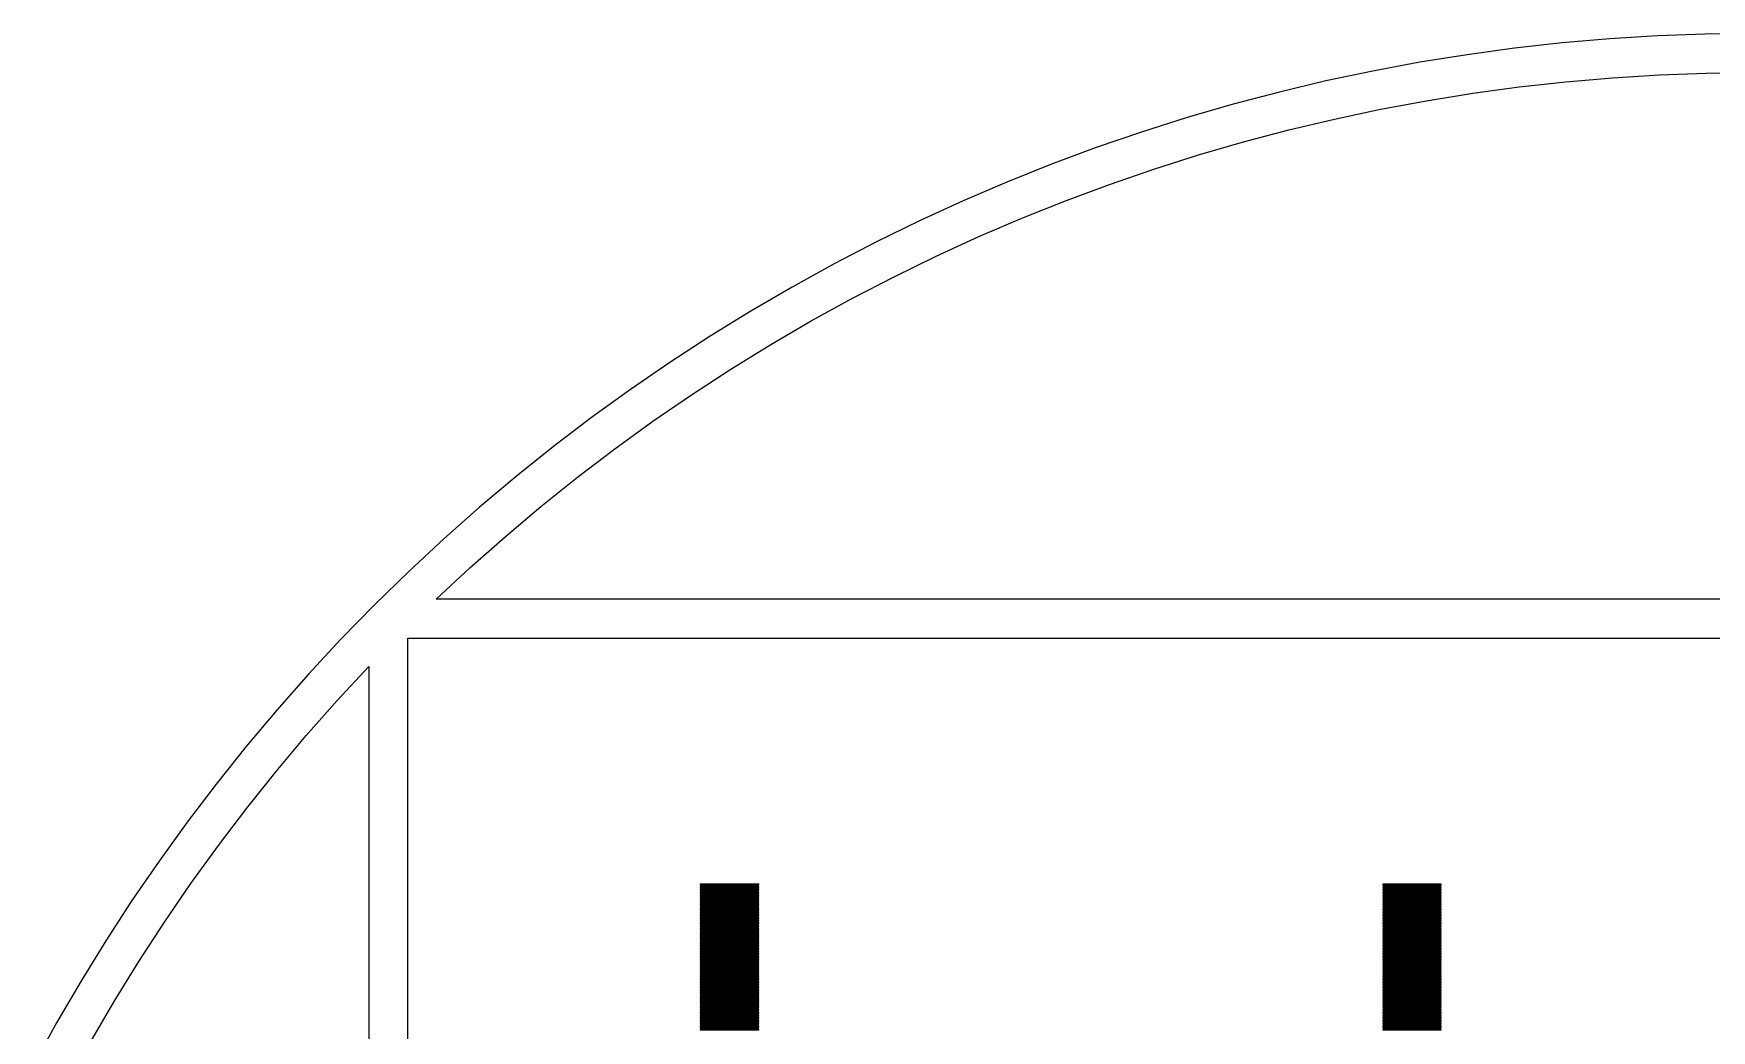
# Model space of a CAD drawing. Extents: x -18 to 82, y -18 to 82.
# Drawn here: x -11.85 to 31.18, y 56.7 to 82.25 of the extents above; entities that cross this region are included whole.
import ezdxf

# ---------------------------------------------------------------- set-up
doc = ezdxf.new("R2010")
doc.units = 0

msp = doc.modelspace()

# ---------------------------------------------------------------- linework, layer by layer
for p, q in [((29.7966, 82.1898), (28.5718, 82.1145)), ((31.0229, 82.2349), (29.7966, 82.1898)), ((32.25, 82.25), (31.0229, 82.2349)), ((26.1295, 81.874), (24.9135, 81.7088)), ((27.3491, 82.0092), (26.1295, 81.874)), ((28.5718, 82.1145), (27.3491, 82.0092)), ((23.7019, 81.5139), (22.4955, 81.2893)), ((24.9135, 81.7088), (23.7019, 81.5139)), ((21.2949, 81.0351), (20.101, 80.7516)), ((22.4955, 81.2893), (21.2949, 81.0351)), ((26.2519, 80.8815), (27.4472, 81.0141)), ((27.4472, 81.0141), (28.6453, 81.1172)), ((28.6453, 81.1172), (29.8457, 81.191)), ((29.8457, 81.191), (31.0475, 81.2352)), ((31.0475, 81.2352), (32.25, 81.25)), ((20.101, 80.7516), (18.9144, 80.4388)), ((22.6906, 80.3085), (23.8729, 80.5286)), ((23.8729, 80.5286), (25.0602, 80.7197)), ((25.0602, 80.7197), (26.2519, 80.8815)), ((17.7358, 80.097), (16.5659, 79.7264)), ((18.9144, 80.4388), (17.7358, 80.097)), ((20.344, 79.7815), (21.514, 80.0594)), ((21.514, 80.0594), (22.6906, 80.3085)), ((16.5659, 79.7264), (15.4055, 79.3272)), ((19.1811, 79.475), (20.344, 79.7815)), ((15.4055, 79.3272), (14.2552, 78.8996)), ((18.026, 79.1401), (19.1811, 79.475)), ((14.2552, 78.8996), (13.1158, 78.444)), ((15.7424, 78.3857), (16.8796, 78.7769)), ((16.8796, 78.7769), (18.026, 79.1401)), ((13.1158, 78.444), (11.9879, 77.9605)), ((14.6151, 77.9666), (15.7424, 78.3857)), ((11.9879, 77.9605), (10.8722, 77.4495)), ((13.4985, 77.5201), (14.6151, 77.9666)), ((10.8722, 77.4495), (9.76942, 76.9112)), ((12.3932, 77.0463), (13.4985, 77.5201)), ((11.2998, 76.5455), (12.3932, 77.0463)), ((9.76942, 76.9112), (8.68016, 76.3461)), ((8.68016, 76.3461), (7.60509, 75.7543)), ((10.219, 76.018), (11.2998, 76.5455)), ((7.60509, 75.7543), (6.54486, 75.1364)), ((9.15155, 75.4641), (10.219, 76.018)), ((8.09798, 74.8843), (9.15155, 75.4641)), ((6.54486, 75.1364), (5.50011, 74.4927)), ((7.05896, 74.2787), (8.09798, 74.8843)), ((5.50011, 74.4927), (4.47148, 73.8235)), ((6.03511, 73.6478), (7.05896, 74.2787)), ((4.47148, 73.8235), (3.45958, 73.1292)), ((5.02705, 72.992), (6.03511, 73.6478)), ((3.45958, 73.1292), (2.46503, 72.4104)), ((4.03539, 72.3116), (5.02705, 72.992)), ((2.46503, 72.4104), (1.48842, 71.6673)), ((3.06073, 71.6072), (4.03539, 72.3116)), ((1.48842, 71.6673), (0.53033, 70.9005)), ((2.10365, 70.879), (3.06073, 71.6072)), ((0.53033, 70.9005), (-0.40863, 70.1104)), ((1.16472, 70.1275), (2.10365, 70.879)), ((-0.40863, 70.1104), (-1.32794, 69.2975)), ((0.24452, 69.3532), (1.16472, 70.1275)), ((-1.32794, 69.2975), (-2.22702, 68.4624)), ((-0.65639, 68.5566), (0.24452, 69.3532)), ((-2.22702, 68.4624), (-3.10533, 67.6053)), ((-1.52467, 67.75), (-0.65639, 68.5566)), ((-3.10533, 67.6053), (-3.96234, 66.727)), ((66.0247, 67.75), (-1.52467, 67.75)), ((-3.96234, 66.727), (-4.79755, 65.8279)), ((-2.25, -2.25), (-2.25, 66.75)), ((-2.25, 66.75), (66.75, 66.75)), ((-4.05659, 65.1564), (-3.25, 66.0247)), ((-3.25, 66.0247), (-3.25, -1.52467)), ((-4.79755, 65.8279), (-5.61043, 64.9086)), ((-4.85323, 64.2555), (-4.05659, 65.1564)), ((-5.61043, 64.9086), (-6.40051, 63.9697)), ((-5.6275, 63.3353), (-4.85323, 64.2555)), ((-6.40051, 63.9697), (-7.16731, 63.0116)), ((-6.37897, 62.3963), (-5.6275, 63.3353)), ((-7.16731, 63.0116), (-7.91037, 62.035)), ((-7.10716, 61.4393), (-6.37897, 62.3963)), ((-7.91037, 62.035), (-8.62923, 61.0404)), ((-7.81165, 60.4646), (-7.10716, 61.4393)), ((-8.62923, 61.0404), (-9.32347, 60.0285)), ((-8.492, 59.4729), (-7.81165, 60.4646)), ((6.75, 60.445), (5.25, 60.445)), ((5.25, 60.445), (5.25, 60.435)), ((5.25, 60.435), (6.75, 60.435)), ((6.75, 60.405), (5.25, 60.405)), ((5.25, 60.405), (5.25, 60.395)), ((5.25, 60.395), (6.75, 60.395)), ((6.75, 60.365), (5.25, 60.365)), ((5.25, 60.365), (5.25, 60.355)), ((5.25, 60.355), (6.75, 60.355)), ((6.75, 60.325), (5.25, 60.325)), ((5.25, 60.325), (5.25, 60.315)), ((5.25, 60.315), (6.75, 60.315)), ((6.75, 60.285), (5.25, 60.285)), ((5.25, 60.285), (5.25, 60.275)), ((5.25, 60.275), (6.75, 60.275)), ((6.75, 60.245), (5.25, 60.245)), ((5.25, 60.245), (5.25, 60.235)), ((6.75, 60.435), (6.75, 60.445)), ((6.75, 60.395), (6.75, 60.405)), ((6.75, 60.355), (6.75, 60.365)), ((6.75, 60.315), (6.75, 60.325)), ((6.75, 60.275), (6.75, 60.285)), ((6.75, 60.235), (6.75, 60.245)), ((24.25, 60.445), (22.75, 60.445)), ((22.75, 60.445), (22.75, 60.435)), ((22.75, 60.435), (24.25, 60.435)), ((24.25, 60.405), (22.75, 60.405)), ((22.75, 60.405), (22.75, 60.395)), ((22.75, 60.395), (24.25, 60.395)), ((24.25, 60.365), (22.75, 60.365)), ((22.75, 60.365), (22.75, 60.355)), ((22.75, 60.355), (24.25, 60.355)), ((24.25, 60.325), (22.75, 60.325)), ((22.75, 60.325), (22.75, 60.315)), ((22.75, 60.315), (24.25, 60.315)), ((24.25, 60.285), (22.75, 60.285)), ((22.75, 60.285), (22.75, 60.275)), ((22.75, 60.275), (24.25, 60.275)), ((24.25, 60.245), (22.75, 60.245)), ((22.75, 60.245), (22.75, 60.235)), ((24.25, 60.435), (24.25, 60.445)), ((24.25, 60.395), (24.25, 60.405)), ((24.25, 60.355), (24.25, 60.365)), ((24.25, 60.315), (24.25, 60.325)), ((24.25, 60.275), (24.25, 60.285)), ((24.25, 60.235), (24.25, 60.245)), ((-9.32347, 60.0285), (-9.99268, 58.9999)), ((5.25, 60.235), (6.75, 60.235)), ((6.75, 60.205), (5.25, 60.205)), ((5.25, 60.205), (5.25, 60.195)), ((5.25, 60.195), (6.75, 60.195)), ((6.75, 60.165), (5.25, 60.165)), ((5.25, 60.165), (5.25, 60.155)), ((5.25, 60.155), (6.75, 60.155)), ((6.75, 60.125), (5.25, 60.125)), ((5.25, 60.125), (5.25, 60.115)), ((5.25, 60.115), (6.75, 60.115)), ((6.75, 60.085), (5.25, 60.085)), ((5.25, 60.085), (5.25, 60.075)), ((5.25, 60.075), (6.75, 60.075)), ((6.75, 60.045), (5.25, 60.045)), ((5.25, 60.045), (5.25, 60.035)), ((5.25, 60.035), (6.75, 60.035)), ((6.75, 60.005), (5.25, 60.005)), ((5.25, 60.005), (5.25, 59.995)), ((5.25, 59.995), (6.75, 59.995)), ((6.75, 59.965), (5.25, 59.965)), ((5.25, 59.965), (5.25, 59.955)), ((5.25, 59.955), (6.75, 59.955)), ((6.75, 59.925), (5.25, 59.925)), ((5.25, 59.925), (5.25, 59.915)), ((5.25, 59.915), (6.75, 59.915)), ((6.75, 59.885), (5.25, 59.885)), ((5.25, 59.885), (5.25, 59.875)), ((5.25, 59.875), (6.75, 59.875)), ((6.75, 59.845), (5.25, 59.845)), ((5.25, 59.845), (5.25, 59.835)), ((5.25, 59.835), (6.75, 59.835)), ((6.75, 60.195), (6.75, 60.205)), ((6.75, 60.155), (6.75, 60.165)), ((6.75, 60.115), (6.75, 60.125)), ((6.75, 60.075), (6.75, 60.085)), ((6.75, 60.035), (6.75, 60.045)), ((6.75, 59.995), (6.75, 60.005)), ((6.75, 59.955), (6.75, 59.965)), ((6.75, 59.915), (6.75, 59.925)), ((6.75, 59.875), (6.75, 59.885)), ((6.75, 59.835), (6.75, 59.845)), ((22.75, 60.235), (24.25, 60.235)), ((24.25, 60.205), (22.75, 60.205)), ((22.75, 60.205), (22.75, 60.195)), ((22.75, 60.195), (24.25, 60.195)), ((24.25, 60.165), (22.75, 60.165)), ((22.75, 60.165), (22.75, 60.155)), ((22.75, 60.155), (24.25, 60.155)), ((24.25, 60.125), (22.75, 60.125)), ((22.75, 60.125), (22.75, 60.115)), ((22.75, 60.115), (24.25, 60.115)), ((24.25, 60.085), (22.75, 60.085)), ((22.75, 60.085), (22.75, 60.075)), ((22.75, 60.075), (24.25, 60.075)), ((24.25, 60.045), (22.75, 60.045)), ((22.75, 60.045), (22.75, 60.035)), ((22.75, 60.035), (24.25, 60.035)), ((24.25, 60.005), (22.75, 60.005)), ((22.75, 60.005), (22.75, 59.995)), ((22.75, 59.995), (24.25, 59.995)), ((24.25, 59.965), (22.75, 59.965)), ((22.75, 59.965), (22.75, 59.955)), ((22.75, 59.955), (24.25, 59.955)), ((24.25, 59.925), (22.75, 59.925)), ((22.75, 59.925), (22.75, 59.915)), ((22.75, 59.915), (24.25, 59.915)), ((24.25, 59.885), (22.75, 59.885)), ((22.75, 59.885), (22.75, 59.875)), ((22.75, 59.875), (24.25, 59.875)), ((24.25, 59.845), (22.75, 59.845)), ((22.75, 59.845), (22.75, 59.835)), ((22.75, 59.835), (24.25, 59.835)), ((24.25, 60.195), (24.25, 60.205)), ((24.25, 60.155), (24.25, 60.165)), ((24.25, 60.115), (24.25, 60.125)), ((24.25, 60.075), (24.25, 60.085)), ((24.25, 60.035), (24.25, 60.045)), ((24.25, 59.995), (24.25, 60.005)), ((24.25, 59.955), (24.25, 59.965)), ((24.25, 59.915), (24.25, 59.925)), ((24.25, 59.875), (24.25, 59.885)), ((24.25, 59.835), (24.25, 59.845)), ((-9.14781, 58.4649), (-8.492, 59.4729)), ((6.75, 59.805), (5.25, 59.805)), ((5.25, 59.805), (5.25, 59.795)), ((5.25, 59.795), (6.75, 59.795)), ((6.75, 59.765), (5.25, 59.765)), ((5.25, 59.765), (5.25, 59.755)), ((5.25, 59.755), (6.75, 59.755)), ((6.75, 59.725), (5.25, 59.725)), ((5.25, 59.725), (5.25, 59.715)), ((5.25, 59.715), (6.75, 59.715)), ((6.75, 59.685), (5.25, 59.685)), ((5.25, 59.685), (5.25, 59.675)), ((5.25, 59.675), (6.75, 59.675)), ((6.75, 59.645), (5.25, 59.645)), ((5.25, 59.645), (5.25, 59.635)), ((5.25, 59.635), (6.75, 59.635)), ((6.75, 59.605), (5.25, 59.605)), ((5.25, 59.605), (5.25, 59.595)), ((5.25, 59.595), (6.75, 59.595)), ((6.75, 59.565), (5.25, 59.565)), ((5.25, 59.565), (5.25, 59.555)), ((5.25, 59.555), (6.75, 59.555)), ((6.75, 59.525), (5.25, 59.525)), ((5.25, 59.525), (5.25, 59.515)), ((5.25, 59.515), (6.75, 59.515)), ((6.75, 59.485), (5.25, 59.485)), ((5.25, 59.485), (5.25, 59.475)), ((5.25, 59.475), (6.75, 59.475)), ((6.75, 59.445), (5.25, 59.445)), ((5.25, 59.445), (5.25, 59.435)), ((5.25, 59.435), (6.75, 59.435)), ((6.75, 59.405), (5.25, 59.405)), ((5.25, 59.405), (5.25, 59.395)), ((5.25, 59.395), (6.75, 59.395)), ((6.75, 59.795), (6.75, 59.805)), ((6.75, 59.755), (6.75, 59.765)), ((6.75, 59.715), (6.75, 59.725)), ((6.75, 59.675), (6.75, 59.685)), ((6.75, 59.635), (6.75, 59.645)), ((6.75, 59.595), (6.75, 59.605)), ((6.75, 59.555), (6.75, 59.565)), ((6.75, 59.515), (6.75, 59.525)), ((6.75, 59.475), (6.75, 59.485)), ((6.75, 59.435), (6.75, 59.445)), ((6.75, 59.395), (6.75, 59.405)), ((24.25, 59.805), (22.75, 59.805)), ((22.75, 59.805), (22.75, 59.795)), ((22.75, 59.795), (24.25, 59.795)), ((24.25, 59.765), (22.75, 59.765)), ((22.75, 59.765), (22.75, 59.755)), ((22.75, 59.755), (24.25, 59.755)), ((24.25, 59.725), (22.75, 59.725)), ((22.75, 59.725), (22.75, 59.715)), ((22.75, 59.715), (24.25, 59.715)), ((24.25, 59.685), (22.75, 59.685)), ((22.75, 59.685), (22.75, 59.675)), ((22.75, 59.675), (24.25, 59.675)), ((24.25, 59.645), (22.75, 59.645)), ((22.75, 59.645), (22.75, 59.635)), ((22.75, 59.635), (24.25, 59.635)), ((24.25, 59.605), (22.75, 59.605)), ((22.75, 59.605), (22.75, 59.595)), ((22.75, 59.595), (24.25, 59.595)), ((24.25, 59.565), (22.75, 59.565)), ((22.75, 59.565), (22.75, 59.555)), ((22.75, 59.555), (24.25, 59.555)), ((24.25, 59.525), (22.75, 59.525)), ((22.75, 59.525), (22.75, 59.515)), ((22.75, 59.515), (24.25, 59.515)), ((24.25, 59.485), (22.75, 59.485)), ((22.75, 59.485), (22.75, 59.475)), ((22.75, 59.475), (24.25, 59.475)), ((24.25, 59.445), (22.75, 59.445)), ((22.75, 59.445), (22.75, 59.435)), ((22.75, 59.435), (24.25, 59.435)), ((24.25, 59.405), (22.75, 59.405)), ((22.75, 59.405), (22.75, 59.395)), ((22.75, 59.395), (24.25, 59.395)), ((24.25, 59.795), (24.25, 59.805)), ((24.25, 59.755), (24.25, 59.765)), ((24.25, 59.715), (24.25, 59.725)), ((24.25, 59.675), (24.25, 59.685)), ((24.25, 59.635), (24.25, 59.645)), ((24.25, 59.595), (24.25, 59.605)), ((24.25, 59.555), (24.25, 59.565)), ((24.25, 59.515), (24.25, 59.525)), ((24.25, 59.475), (24.25, 59.485)), ((24.25, 59.435), (24.25, 59.445)), ((24.25, 59.395), (24.25, 59.405)), ((-9.99268, 58.9999), (-10.6364, 57.9551)), ((6.75, 59.365), (5.25, 59.365)), ((5.25, 59.365), (5.25, 59.355)), ((5.25, 59.355), (6.75, 59.355)), ((6.75, 59.325), (5.25, 59.325)), ((5.25, 59.325), (5.25, 59.315)), ((5.25, 59.315), (6.75, 59.315)), ((6.75, 59.285), (5.25, 59.285)), ((5.25, 59.285), (5.25, 59.275)), ((5.25, 59.275), (6.75, 59.275)), ((6.75, 59.245), (5.25, 59.245)), ((5.25, 59.245), (5.25, 59.235)), ((5.25, 59.235), (6.75, 59.235)), ((6.75, 59.205), (5.25, 59.205)), ((5.25, 59.205), (5.25, 59.195)), ((5.25, 59.195), (6.75, 59.195)), ((6.75, 59.165), (5.25, 59.165)), ((5.25, 59.165), (5.25, 59.155)), ((5.25, 59.155), (6.75, 59.155)), ((6.75, 59.125), (5.25, 59.125)), ((5.25, 59.125), (5.25, 59.115)), ((5.25, 59.115), (6.75, 59.115)), ((6.75, 59.085), (5.25, 59.085)), ((5.25, 59.085), (5.25, 59.075)), ((5.25, 59.075), (6.75, 59.075)), ((6.75, 59.045), (5.25, 59.045)), ((5.25, 59.045), (5.25, 59.035)), ((5.25, 59.035), (6.75, 59.035)), ((6.75, 59.005), (5.25, 59.005)), ((5.25, 59.005), (5.25, 58.995)), ((5.25, 58.995), (6.75, 58.995)), ((6.75, 58.965), (5.25, 58.965)), ((5.25, 58.965), (5.25, 58.955)), ((5.25, 58.955), (6.75, 58.955)), ((6.75, 59.355), (6.75, 59.365)), ((6.75, 59.315), (6.75, 59.325)), ((6.75, 59.275), (6.75, 59.285)), ((6.75, 59.235), (6.75, 59.245)), ((6.75, 59.195), (6.75, 59.205)), ((6.75, 59.155), (6.75, 59.165)), ((6.75, 59.115), (6.75, 59.125)), ((6.75, 59.075), (6.75, 59.085)), ((6.75, 59.035), (6.75, 59.045)), ((6.75, 58.995), (6.75, 59.005)), ((6.75, 58.955), (6.75, 58.965)), ((24.25, 59.365), (22.75, 59.365)), ((22.75, 59.365), (22.75, 59.355)), ((22.75, 59.355), (24.25, 59.355)), ((24.25, 59.325), (22.75, 59.325)), ((22.75, 59.325), (22.75, 59.315)), ((22.75, 59.315), (24.25, 59.315)), ((24.25, 59.285), (22.75, 59.285)), ((22.75, 59.285), (22.75, 59.275)), ((22.75, 59.275), (24.25, 59.275)), ((24.25, 59.245), (22.75, 59.245)), ((22.75, 59.245), (22.75, 59.235)), ((22.75, 59.235), (24.25, 59.235)), ((24.25, 59.205), (22.75, 59.205)), ((22.75, 59.205), (22.75, 59.195)), ((22.75, 59.195), (24.25, 59.195)), ((24.25, 59.165), (22.75, 59.165)), ((22.75, 59.165), (22.75, 59.155)), ((22.75, 59.155), (24.25, 59.155)), ((24.25, 59.125), (22.75, 59.125)), ((22.75, 59.125), (22.75, 59.115)), ((22.75, 59.115), (24.25, 59.115)), ((24.25, 59.085), (22.75, 59.085)), ((22.75, 59.085), (22.75, 59.075)), ((22.75, 59.075), (24.25, 59.075)), ((24.25, 59.045), (22.75, 59.045)), ((22.75, 59.045), (22.75, 59.035)), ((22.75, 59.035), (24.25, 59.035)), ((24.25, 59.005), (22.75, 59.005)), ((22.75, 59.005), (22.75, 58.995)), ((22.75, 58.995), (24.25, 58.995)), ((24.25, 58.965), (22.75, 58.965)), ((22.75, 58.965), (22.75, 58.955)), ((22.75, 58.955), (24.25, 58.955)), ((24.25, 59.355), (24.25, 59.365)), ((24.25, 59.315), (24.25, 59.325)), ((24.25, 59.275), (24.25, 59.285)), ((24.25, 59.235), (24.25, 59.245)), ((24.25, 59.195), (24.25, 59.205)), ((24.25, 59.155), (24.25, 59.165)), ((24.25, 59.115), (24.25, 59.125)), ((24.25, 59.075), (24.25, 59.085)), ((24.25, 59.035), (24.25, 59.045)), ((24.25, 58.995), (24.25, 59.005)), ((24.25, 58.955), (24.25, 58.965)), ((6.75, 58.925), (5.25, 58.925)), ((5.25, 58.925), (5.25, 58.915)), ((5.25, 58.915), (6.75, 58.915)), ((6.75, 58.885), (5.25, 58.885)), ((5.25, 58.885), (5.25, 58.875)), ((5.25, 58.875), (6.75, 58.875)), ((6.75, 58.845), (5.25, 58.845)), ((5.25, 58.845), (5.25, 58.835)), ((5.25, 58.835), (6.75, 58.835)), ((6.75, 58.805), (5.25, 58.805)), ((5.25, 58.805), (5.25, 58.795)), ((5.25, 58.795), (6.75, 58.795)), ((6.75, 58.765), (5.25, 58.765)), ((5.25, 58.765), (5.25, 58.755)), ((5.25, 58.755), (6.75, 58.755)), ((6.75, 58.725), (5.25, 58.725)), ((5.25, 58.725), (5.25, 58.715)), ((5.25, 58.715), (6.75, 58.715)), ((6.75, 58.685), (5.25, 58.685)), ((5.25, 58.685), (5.25, 58.675)), ((5.25, 58.675), (6.75, 58.675)), ((6.75, 58.645), (5.25, 58.645)), ((5.25, 58.645), (5.25, 58.635)), ((5.25, 58.635), (6.75, 58.635)), ((6.75, 58.605), (5.25, 58.605)), ((5.25, 58.605), (5.25, 58.595)), ((5.25, 58.595), (6.75, 58.595)), ((6.75, 58.565), (5.25, 58.565)), ((5.25, 58.565), (5.25, 58.555)), ((5.25, 58.555), (6.75, 58.555)), ((6.75, 58.525), (5.25, 58.525)), ((5.25, 58.525), (5.25, 58.515)), ((6.75, 58.915), (6.75, 58.925)), ((6.75, 58.875), (6.75, 58.885)), ((6.75, 58.835), (6.75, 58.845)), ((6.75, 58.795), (6.75, 58.805)), ((6.75, 58.755), (6.75, 58.765)), ((6.75, 58.715), (6.75, 58.725)), ((6.75, 58.675), (6.75, 58.685)), ((6.75, 58.635), (6.75, 58.645)), ((6.75, 58.595), (6.75, 58.605)), ((6.75, 58.555), (6.75, 58.565)), ((6.75, 58.515), (6.75, 58.525)), ((24.25, 58.925), (22.75, 58.925)), ((22.75, 58.925), (22.75, 58.915)), ((22.75, 58.915), (24.25, 58.915)), ((24.25, 58.885), (22.75, 58.885)), ((22.75, 58.885), (22.75, 58.875)), ((22.75, 58.875), (24.25, 58.875)), ((24.25, 58.845), (22.75, 58.845)), ((22.75, 58.845), (22.75, 58.835)), ((22.75, 58.835), (24.25, 58.835)), ((24.25, 58.805), (22.75, 58.805)), ((22.75, 58.805), (22.75, 58.795)), ((22.75, 58.795), (24.25, 58.795)), ((24.25, 58.765), (22.75, 58.765)), ((22.75, 58.765), (22.75, 58.755)), ((22.75, 58.755), (24.25, 58.755)), ((24.25, 58.725), (22.75, 58.725)), ((22.75, 58.725), (22.75, 58.715)), ((22.75, 58.715), (24.25, 58.715)), ((24.25, 58.685), (22.75, 58.685)), ((22.75, 58.685), (22.75, 58.675)), ((22.75, 58.675), (24.25, 58.675)), ((24.25, 58.645), (22.75, 58.645)), ((22.75, 58.645), (22.75, 58.635)), ((22.75, 58.635), (24.25, 58.635)), ((24.25, 58.605), (22.75, 58.605)), ((22.75, 58.605), (22.75, 58.595)), ((22.75, 58.595), (24.25, 58.595)), ((24.25, 58.565), (22.75, 58.565)), ((22.75, 58.565), (22.75, 58.555)), ((22.75, 58.555), (24.25, 58.555)), ((24.25, 58.525), (22.75, 58.525)), ((22.75, 58.525), (22.75, 58.515)), ((24.25, 58.915), (24.25, 58.925)), ((24.25, 58.875), (24.25, 58.885)), ((24.25, 58.835), (24.25, 58.845)), ((24.25, 58.795), (24.25, 58.805)), ((24.25, 58.755), (24.25, 58.765)), ((24.25, 58.715), (24.25, 58.725)), ((24.25, 58.675), (24.25, 58.685)), ((24.25, 58.635), (24.25, 58.645)), ((24.25, 58.595), (24.25, 58.605)), ((24.25, 58.555), (24.25, 58.565)), ((24.25, 58.515), (24.25, 58.525)), ((-9.7787, 57.441), (-9.14781, 58.4649)), ((5.25, 58.515), (6.75, 58.515)), ((6.75, 58.485), (5.25, 58.485)), ((5.25, 58.485), (5.25, 58.475)), ((5.25, 58.475), (6.75, 58.475)), ((6.75, 58.445), (5.25, 58.445)), ((5.25, 58.445), (5.25, 58.435)), ((5.25, 58.435), (6.75, 58.435)), ((6.75, 58.405), (5.25, 58.405)), ((5.25, 58.405), (5.25, 58.395)), ((5.25, 58.395), (6.75, 58.395)), ((6.75, 58.365), (5.25, 58.365)), ((5.25, 58.365), (5.25, 58.355)), ((5.25, 58.355), (6.75, 58.355)), ((6.75, 58.325), (5.25, 58.325)), ((5.25, 58.325), (5.25, 58.315)), ((5.25, 58.315), (6.75, 58.315)), ((6.75, 58.285), (5.25, 58.285)), ((5.25, 58.285), (5.25, 58.275)), ((5.25, 58.275), (6.75, 58.275)), ((6.75, 58.245), (5.25, 58.245)), ((5.25, 58.245), (5.25, 58.235)), ((5.25, 58.235), (6.75, 58.235)), ((6.75, 58.205), (5.25, 58.205)), ((5.25, 58.205), (5.25, 58.195)), ((5.25, 58.195), (6.75, 58.195)), ((6.75, 58.165), (5.25, 58.165)), ((5.25, 58.165), (5.25, 58.155)), ((5.25, 58.155), (6.75, 58.155)), ((6.75, 58.125), (5.25, 58.125)), ((5.25, 58.125), (5.25, 58.115)), ((5.25, 58.115), (6.75, 58.115)), ((6.75, 58.475), (6.75, 58.485)), ((6.75, 58.435), (6.75, 58.445)), ((6.75, 58.395), (6.75, 58.405)), ((6.75, 58.355), (6.75, 58.365)), ((6.75, 58.315), (6.75, 58.325)), ((6.75, 58.275), (6.75, 58.285)), ((6.75, 58.235), (6.75, 58.245)), ((6.75, 58.195), (6.75, 58.205)), ((6.75, 58.155), (6.75, 58.165)), ((6.75, 58.115), (6.75, 58.125)), ((22.75, 58.515), (24.25, 58.515)), ((24.25, 58.485), (22.75, 58.485)), ((22.75, 58.485), (22.75, 58.475)), ((22.75, 58.475), (24.25, 58.475)), ((24.25, 58.445), (22.75, 58.445)), ((22.75, 58.445), (22.75, 58.435)), ((22.75, 58.435), (24.25, 58.435)), ((24.25, 58.405), (22.75, 58.405)), ((22.75, 58.405), (22.75, 58.395)), ((22.75, 58.395), (24.25, 58.395)), ((24.25, 58.365), (22.75, 58.365)), ((22.75, 58.365), (22.75, 58.355)), ((22.75, 58.355), (24.25, 58.355)), ((24.25, 58.325), (22.75, 58.325)), ((22.75, 58.325), (22.75, 58.315)), ((22.75, 58.315), (24.25, 58.315)), ((24.25, 58.285), (22.75, 58.285)), ((22.75, 58.285), (22.75, 58.275)), ((22.75, 58.275), (24.25, 58.275)), ((24.25, 58.245), (22.75, 58.245)), ((22.75, 58.245), (22.75, 58.235)), ((22.75, 58.235), (24.25, 58.235)), ((24.25, 58.205), (22.75, 58.205)), ((22.75, 58.205), (22.75, 58.195)), ((22.75, 58.195), (24.25, 58.195)), ((24.25, 58.165), (22.75, 58.165)), ((22.75, 58.165), (22.75, 58.155)), ((22.75, 58.155), (24.25, 58.155)), ((24.25, 58.125), (22.75, 58.125)), ((22.75, 58.125), (22.75, 58.115)), ((22.75, 58.115), (24.25, 58.115)), ((24.25, 58.475), (24.25, 58.485)), ((24.25, 58.435), (24.25, 58.445)), ((24.25, 58.395), (24.25, 58.405)), ((24.25, 58.355), (24.25, 58.365)), ((24.25, 58.315), (24.25, 58.325)), ((24.25, 58.275), (24.25, 58.285)), ((24.25, 58.235), (24.25, 58.245)), ((24.25, 58.195), (24.25, 58.205)), ((24.25, 58.155), (24.25, 58.165)), ((24.25, 58.115), (24.25, 58.125)), ((-10.6364, 57.9551), (-11.2543, 56.8949)), ((6.75, 58.085), (5.25, 58.085)), ((5.25, 58.085), (5.25, 58.075)), ((5.25, 58.075), (6.75, 58.075)), ((6.75, 58.045), (5.25, 58.045)), ((5.25, 58.045), (5.25, 58.035)), ((5.25, 58.035), (6.75, 58.035)), ((6.75, 58.005), (5.25, 58.005)), ((5.25, 58.005), (5.25, 57.995)), ((5.25, 57.995), (6.75, 57.995)), ((6.75, 57.965), (5.25, 57.965)), ((5.25, 57.965), (5.25, 57.955)), ((5.25, 57.955), (6.75, 57.955)), ((6.75, 57.925), (5.25, 57.925)), ((5.25, 57.925), (5.25, 57.915)), ((5.25, 57.915), (6.75, 57.915)), ((6.75, 57.885), (5.25, 57.885)), ((5.25, 57.885), (5.25, 57.875)), ((5.25, 57.875), (6.75, 57.875)), ((6.75, 57.845), (5.25, 57.845)), ((5.25, 57.845), (5.25, 57.835)), ((5.25, 57.835), (6.75, 57.835)), ((6.75, 57.805), (5.25, 57.805)), ((5.25, 57.805), (5.25, 57.795)), ((5.25, 57.795), (6.75, 57.795)), ((6.75, 57.765), (5.25, 57.765)), ((5.25, 57.765), (5.25, 57.755)), ((5.25, 57.755), (6.75, 57.755)), ((6.75, 57.725), (5.25, 57.725)), ((5.25, 57.725), (5.25, 57.715)), ((5.25, 57.715), (6.75, 57.715)), ((6.75, 57.685), (5.25, 57.685)), ((5.25, 57.685), (5.25, 57.675)), ((5.25, 57.675), (6.75, 57.675)), ((6.75, 58.075), (6.75, 58.085)), ((6.75, 58.035), (6.75, 58.045)), ((6.75, 57.995), (6.75, 58.005)), ((6.75, 57.955), (6.75, 57.965)), ((6.75, 57.915), (6.75, 57.925)), ((6.75, 57.875), (6.75, 57.885)), ((6.75, 57.835), (6.75, 57.845)), ((6.75, 57.795), (6.75, 57.805)), ((6.75, 57.755), (6.75, 57.765)), ((6.75, 57.715), (6.75, 57.725)), ((6.75, 57.675), (6.75, 57.685)), ((24.25, 58.085), (22.75, 58.085)), ((22.75, 58.085), (22.75, 58.075)), ((22.75, 58.075), (24.25, 58.075)), ((24.25, 58.045), (22.75, 58.045)), ((22.75, 58.045), (22.75, 58.035)), ((22.75, 58.035), (24.25, 58.035)), ((24.25, 58.005), (22.75, 58.005)), ((22.75, 58.005), (22.75, 57.995)), ((22.75, 57.995), (24.25, 57.995)), ((24.25, 57.965), (22.75, 57.965)), ((22.75, 57.965), (22.75, 57.955)), ((22.75, 57.955), (24.25, 57.955)), ((24.25, 57.925), (22.75, 57.925)), ((22.75, 57.925), (22.75, 57.915)), ((22.75, 57.915), (24.25, 57.915)), ((24.25, 57.885), (22.75, 57.885)), ((22.75, 57.885), (22.75, 57.875)), ((22.75, 57.875), (24.25, 57.875)), ((24.25, 57.845), (22.75, 57.845)), ((22.75, 57.845), (22.75, 57.835)), ((22.75, 57.835), (24.25, 57.835)), ((24.25, 57.805), (22.75, 57.805)), ((22.75, 57.805), (22.75, 57.795)), ((22.75, 57.795), (24.25, 57.795)), ((24.25, 57.765), (22.75, 57.765)), ((22.75, 57.765), (22.75, 57.755)), ((22.75, 57.755), (24.25, 57.755)), ((24.25, 57.725), (22.75, 57.725)), ((22.75, 57.725), (22.75, 57.715)), ((22.75, 57.715), (24.25, 57.715)), ((24.25, 57.685), (22.75, 57.685)), ((22.75, 57.685), (22.75, 57.675)), ((22.75, 57.675), (24.25, 57.675)), ((24.25, 58.075), (24.25, 58.085)), ((24.25, 58.035), (24.25, 58.045)), ((24.25, 57.995), (24.25, 58.005)), ((24.25, 57.955), (24.25, 57.965)), ((24.25, 57.915), (24.25, 57.925)), ((24.25, 57.875), (24.25, 57.885)), ((24.25, 57.835), (24.25, 57.845)), ((24.25, 57.795), (24.25, 57.805)), ((24.25, 57.755), (24.25, 57.765)), ((24.25, 57.715), (24.25, 57.725)), ((24.25, 57.675), (24.25, 57.685)), ((-10.3843, 56.402), (-9.7787, 57.441)), ((6.75, 57.645), (5.25, 57.645)), ((5.25, 57.645), (5.25, 57.635)), ((5.25, 57.635), (6.75, 57.635)), ((6.75, 57.605), (5.25, 57.605)), ((5.25, 57.605), (5.25, 57.595)), ((5.25, 57.595), (6.75, 57.595)), ((6.75, 57.565), (5.25, 57.565)), ((5.25, 57.565), (5.25, 57.555)), ((5.25, 57.555), (6.75, 57.555)), ((6.75, 57.525), (5.25, 57.525)), ((5.25, 57.525), (5.25, 57.515)), ((5.25, 57.515), (6.75, 57.515)), ((6.75, 57.485), (5.25, 57.485)), ((5.25, 57.485), (5.25, 57.475)), ((5.25, 57.475), (6.75, 57.475)), ((6.75, 57.445), (5.25, 57.445)), ((5.25, 57.445), (5.25, 57.435)), ((5.25, 57.435), (6.75, 57.435)), ((6.75, 57.405), (5.25, 57.405)), ((5.25, 57.405), (5.25, 57.395)), ((5.25, 57.395), (6.75, 57.395)), ((6.75, 57.365), (5.25, 57.365)), ((5.25, 57.365), (5.25, 57.355)), ((5.25, 57.355), (6.75, 57.355)), ((6.75, 57.325), (5.25, 57.325)), ((5.25, 57.325), (5.25, 57.315)), ((5.25, 57.315), (6.75, 57.315)), ((6.75, 57.285), (5.25, 57.285)), ((5.25, 57.285), (5.25, 57.275)), ((5.25, 57.275), (6.75, 57.275)), ((6.75, 57.245), (5.25, 57.245)), ((5.25, 57.245), (5.25, 57.235)), ((5.25, 57.235), (6.75, 57.235)), ((6.75, 57.635), (6.75, 57.645)), ((6.75, 57.595), (6.75, 57.605)), ((6.75, 57.555), (6.75, 57.565)), ((6.75, 57.515), (6.75, 57.525)), ((6.75, 57.475), (6.75, 57.485)), ((6.75, 57.435), (6.75, 57.445)), ((6.75, 57.395), (6.75, 57.405)), ((6.75, 57.355), (6.75, 57.365)), ((6.75, 57.315), (6.75, 57.325)), ((6.75, 57.275), (6.75, 57.285)), ((6.75, 57.235), (6.75, 57.245)), ((24.25, 57.645), (22.75, 57.645)), ((22.75, 57.645), (22.75, 57.635)), ((22.75, 57.635), (24.25, 57.635)), ((24.25, 57.605), (22.75, 57.605)), ((22.75, 57.605), (22.75, 57.595)), ((22.75, 57.595), (24.25, 57.595)), ((24.25, 57.565), (22.75, 57.565)), ((22.75, 57.565), (22.75, 57.555)), ((22.75, 57.555), (24.25, 57.555)), ((24.25, 57.525), (22.75, 57.525)), ((22.75, 57.525), (22.75, 57.515)), ((22.75, 57.515), (24.25, 57.515)), ((24.25, 57.485), (22.75, 57.485)), ((22.75, 57.485), (22.75, 57.475)), ((22.75, 57.475), (24.25, 57.475)), ((24.25, 57.445), (22.75, 57.445)), ((22.75, 57.445), (22.75, 57.435)), ((22.75, 57.435), (24.25, 57.435)), ((24.25, 57.405), (22.75, 57.405)), ((22.75, 57.405), (22.75, 57.395)), ((22.75, 57.395), (24.25, 57.395)), ((24.25, 57.365), (22.75, 57.365)), ((22.75, 57.365), (22.75, 57.355)), ((22.75, 57.355), (24.25, 57.355)), ((24.25, 57.325), (22.75, 57.325)), ((22.75, 57.325), (22.75, 57.315)), ((22.75, 57.315), (24.25, 57.315)), ((24.25, 57.285), (22.75, 57.285)), ((22.75, 57.285), (22.75, 57.275)), ((22.75, 57.275), (24.25, 57.275)), ((24.25, 57.245), (22.75, 57.245)), ((22.75, 57.245), (22.75, 57.235)), ((22.75, 57.235), (24.25, 57.235)), ((24.25, 57.635), (24.25, 57.645)), ((24.25, 57.595), (24.25, 57.605)), ((24.25, 57.555), (24.25, 57.565)), ((24.25, 57.515), (24.25, 57.525)), ((24.25, 57.475), (24.25, 57.485)), ((24.25, 57.435), (24.25, 57.445)), ((24.25, 57.395), (24.25, 57.405)), ((24.25, 57.355), (24.25, 57.365)), ((24.25, 57.315), (24.25, 57.325)), ((24.25, 57.275), (24.25, 57.285)), ((24.25, 57.235), (24.25, 57.245)), ((-11.2543, 56.8949), (-11.8461, 55.8198)), ((6.75, 57.205), (5.25, 57.205)), ((5.25, 57.205), (5.25, 57.195)), ((5.25, 57.195), (6.75, 57.195)), ((6.75, 57.165), (5.25, 57.165)), ((5.25, 57.165), (5.25, 57.155)), ((5.25, 57.155), (6.75, 57.155)), ((6.75, 57.125), (5.25, 57.125)), ((5.25, 57.125), (5.25, 57.115)), ((5.25, 57.115), (6.75, 57.115)), ((6.75, 57.085), (5.25, 57.085)), ((5.25, 57.085), (5.25, 57.075)), ((5.25, 57.075), (6.75, 57.075)), ((6.75, 57.045), (5.25, 57.045)), ((5.25, 57.045), (5.25, 57.035)), ((5.25, 57.035), (6.75, 57.035)), ((6.75, 57.005), (5.25, 57.005)), ((5.25, 57.005), (5.25, 56.995)), ((5.25, 56.995), (6.75, 56.995)), ((6.75, 56.965), (5.25, 56.965)), ((5.25, 56.965), (5.25, 56.955)), ((5.25, 56.955), (6.75, 56.955)), ((6.75, 56.925), (5.25, 56.925)), ((5.25, 56.925), (5.25, 56.915)), ((5.25, 56.915), (6.75, 56.915)), ((6.75, 56.885), (5.25, 56.885)), ((5.25, 56.885), (5.25, 56.875)), ((5.25, 56.875), (6.75, 56.875)), ((6.75, 56.845), (5.25, 56.845)), ((5.25, 56.845), (5.25, 56.835)), ((5.25, 56.835), (6.75, 56.835)), ((6.75, 56.805), (5.25, 56.805)), ((5.25, 56.805), (5.25, 56.795)), ((5.25, 56.795), (6.75, 56.795)), ((6.75, 57.195), (6.75, 57.205)), ((6.75, 57.155), (6.75, 57.165)), ((6.75, 57.115), (6.75, 57.125)), ((6.75, 57.075), (6.75, 57.085)), ((6.75, 57.035), (6.75, 57.045)), ((6.75, 56.995), (6.75, 57.005)), ((6.75, 56.955), (6.75, 56.965)), ((6.75, 56.915), (6.75, 56.925)), ((6.75, 56.875), (6.75, 56.885)), ((6.75, 56.835), (6.75, 56.845)), ((6.75, 56.795), (6.75, 56.805)), ((24.25, 57.205), (22.75, 57.205)), ((22.75, 57.205), (22.75, 57.195)), ((22.75, 57.195), (24.25, 57.195)), ((24.25, 57.165), (22.75, 57.165)), ((22.75, 57.165), (22.75, 57.155)), ((22.75, 57.155), (24.25, 57.155)), ((24.25, 57.125), (22.75, 57.125)), ((22.75, 57.125), (22.75, 57.115)), ((22.75, 57.115), (24.25, 57.115)), ((24.25, 57.085), (22.75, 57.085)), ((22.75, 57.085), (22.75, 57.075)), ((22.75, 57.075), (24.25, 57.075)), ((24.25, 57.045), (22.75, 57.045)), ((22.75, 57.045), (22.75, 57.035)), ((22.75, 57.035), (24.25, 57.035)), ((24.25, 57.005), (22.75, 57.005)), ((22.75, 57.005), (22.75, 56.995)), ((22.75, 56.995), (24.25, 56.995)), ((24.25, 56.965), (22.75, 56.965)), ((22.75, 56.965), (22.75, 56.955)), ((22.75, 56.955), (24.25, 56.955)), ((24.25, 56.925), (22.75, 56.925)), ((22.75, 56.925), (22.75, 56.915)), ((22.75, 56.915), (24.25, 56.915)), ((24.25, 56.885), (22.75, 56.885)), ((22.75, 56.885), (22.75, 56.875)), ((22.75, 56.875), (24.25, 56.875)), ((24.25, 56.845), (22.75, 56.845)), ((22.75, 56.845), (22.75, 56.835)), ((22.75, 56.835), (24.25, 56.835)), ((24.25, 56.805), (22.75, 56.805)), ((22.75, 56.805), (22.75, 56.795)), ((22.75, 56.795), (24.25, 56.795)), ((24.25, 57.195), (24.25, 57.205)), ((24.25, 57.155), (24.25, 57.165)), ((24.25, 57.115), (24.25, 57.125)), ((24.25, 57.075), (24.25, 57.085)), ((24.25, 57.035), (24.25, 57.045)), ((24.25, 56.995), (24.25, 57.005)), ((24.25, 56.955), (24.25, 56.965)), ((24.25, 56.915), (24.25, 56.925)), ((24.25, 56.875), (24.25, 56.885)), ((24.25, 56.835), (24.25, 56.845)), ((24.25, 56.795), (24.25, 56.805)), ((6.75, 56.765), (5.25, 56.765)), ((5.25, 56.765), (5.25, 56.755)), ((5.25, 56.755), (6.75, 56.755)), ((6.75, 56.725), (5.25, 56.725)), ((5.25, 56.725), (5.25, 56.715)), ((5.25, 56.715), (6.75, 56.715)), ((6.75, 56.755), (6.75, 56.765)), ((6.75, 56.715), (6.75, 56.725)), ((24.25, 56.765), (22.75, 56.765)), ((22.75, 56.765), (22.75, 56.755)), ((22.75, 56.755), (24.25, 56.755)), ((24.25, 56.725), (22.75, 56.725)), ((22.75, 56.725), (22.75, 56.715)), ((22.75, 56.715), (24.25, 56.715)), ((24.25, 56.755), (24.25, 56.765)), ((24.25, 56.715), (24.25, 56.725))]:
    msp.add_line(p, q)

doc.saveas('drawing.dxf')
